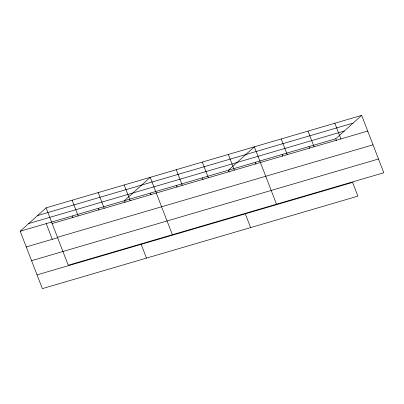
<?xml version="1.0" encoding="UTF-8"?>
<svg xmlns="http://www.w3.org/2000/svg" width="404" height="404" viewBox="0 0 404 404"><rect width="100%" height="100%" fill="white"/><g stroke="black" fill="none" stroke-linecap="round" stroke-linejoin="round"><path stroke-width="0.61" d="M37.037 274.866L352.591 182.386L357.904 196.147L42.344 288.628L20.2 231.234L46.096 207.853L361.656 115.372L383.8 172.766L68.246 265.246L46.096 207.853M20.2 231.234L335.754 138.754L361.656 115.372M37.552 215.569L353.106 123.089M28.745 223.518L344.304 131.037M52.151 223.538L367.706 131.063M57.464 237.299L373.018 144.824M26.255 246.925L57.737 237.698M31.562 260.686L378.487 159.004M334.83 123.235L340.885 138.92M335.754 138.754L336.431 140.501M308.01 131.093L314.065 146.783M308.934 146.617L309.605 148.359M281.189 138.956L287.239 154.646M282.113 154.48L282.785 156.222M276.513 204.207L254.363 146.814L228.467 170.2L229.139 171.942M255.288 162.337L255.964 164.08M228.331 154.444L234.386 170.135M245.304 213.827L250.611 227.593M202.298 162.075L208.353 177.765M202.434 177.826L203.106 179.573M176.265 169.705L182.32 185.391M176.402 185.456L177.073 187.198M172.377 234.724L150.232 177.336L124.336 200.717L125.008 202.46M150.369 193.087L151.04 194.829M124.2 184.961L130.25 200.652M141.168 244.344L146.48 258.111M98.162 192.592L104.217 208.282M98.298 208.348L98.975 210.09M72.129 200.222L78.184 215.908M72.266 215.973L72.937 217.721M46.233 223.604L52.288 239.294"/></g></svg>
